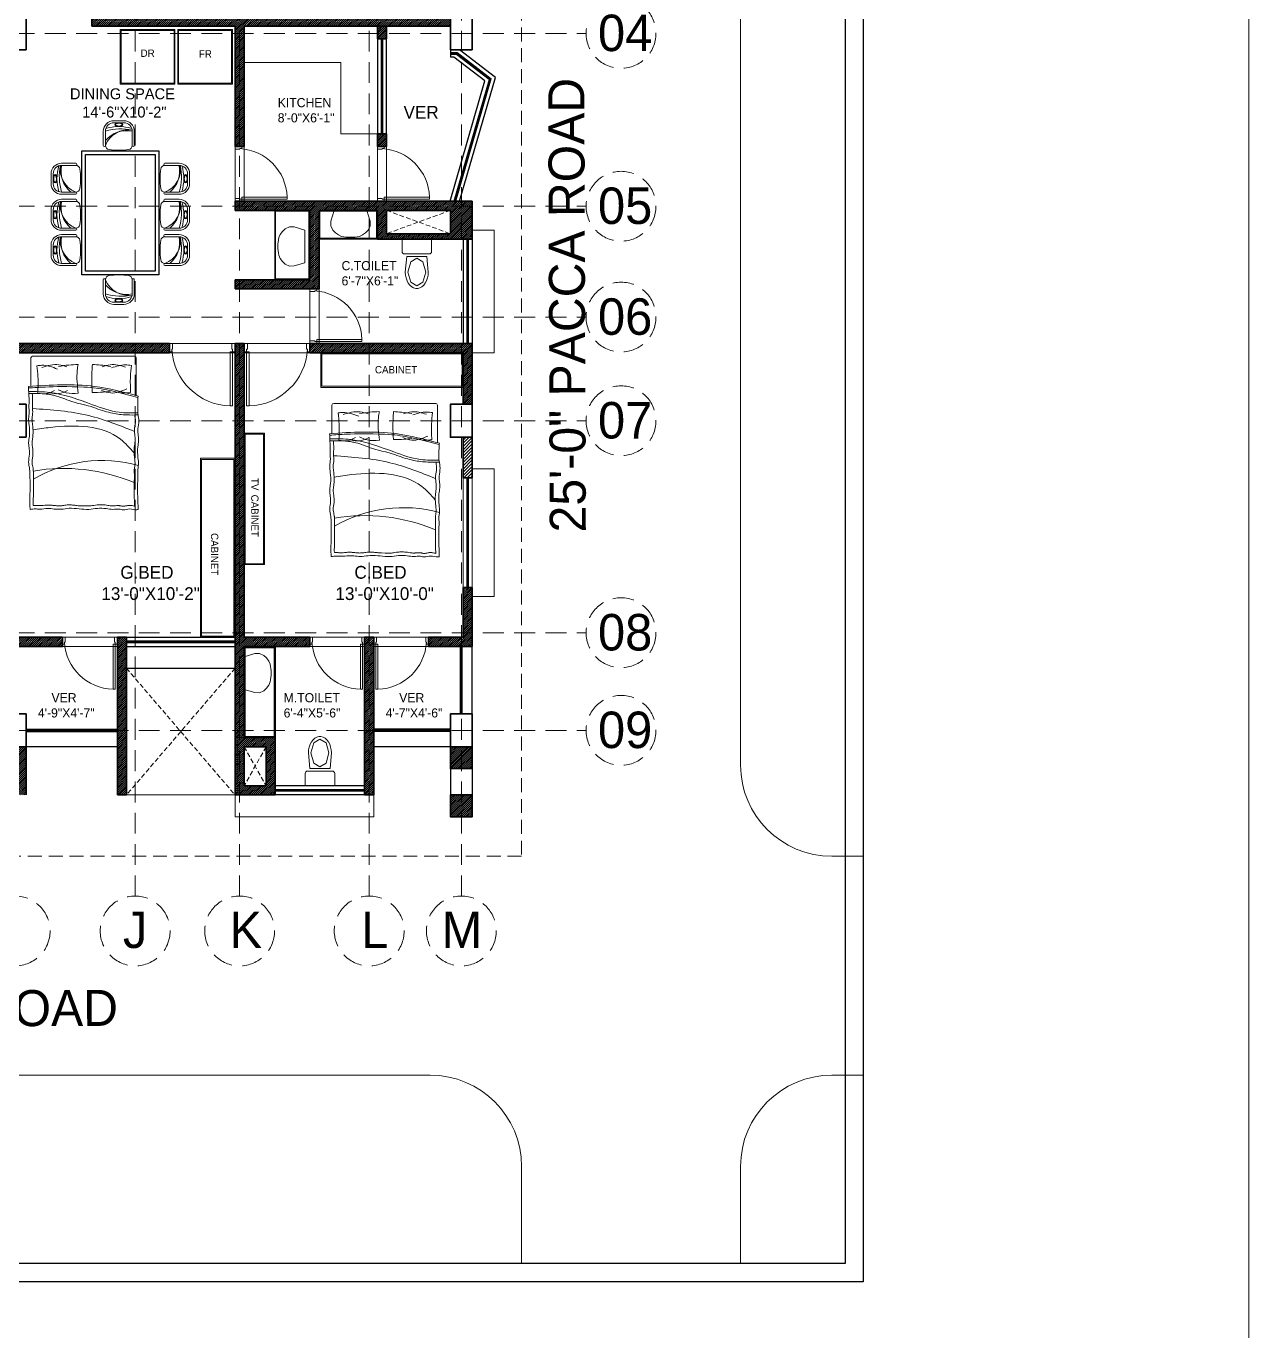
# Model space of a CAD drawing. Header units: inches. Extents: x 23587 to 406221, y -226199 to -75910.
# Drawn here: x 390651 to 391322, y -212345 to -211629 of the extents above; entities that cross this region are included whole.
import ezdxf

# ---------------------------------------------------------------- set-up
doc = ezdxf.new("R2010")
doc.units = ezdxf.units.IN
doc.header["$LTSCALE"] = 25.4
doc.header["$MEASUREMENT"] = 0
doc.linetypes.add('DASHED', pattern=[0.75, 0.5, -0.25])
for name, color, linetype, lineweight in [('COLOUM', 1, 'Continuous', 40), ('FIXTURE', 8, 'Continuous', 13), ('Fresh air fan', 250, 'Continuous', 0), ('FUR', 24, 'Continuous', 13), ('sill', 252, 'Continuous', 13), ('Text.', 7, 'Continuous', 13), ('wall', 7, 'Continuous', 30)]:
    doc.layers.add(name, color=color, linetype=linetype, lineweight=lineweight)
doc.layers.add('DOOR', color=42, linetype='Continuous')
doc.styles.add('2', font='ARIALN.TTF')
doc.styles.add('style3', font='TCCM____.TTF')
pattern_1 = [(45, (384967.2853, -207360.6892), (-0.530330086, 0.530330086), [])]
pattern_2 = [(45, (384971.2853, -207344.2327), (-0.530330086, 0.530330086), [])]

# ---------------------------------------------------------------- blocks, each defined once
blk = doc.blocks.new('VNBVN')
at = {"layer": 'DOOR', "color": 8, "lineweight": 5}
for points in [[(24894.12, -74768.93), (24892.62, -74768.93), (24892.62, -74801.93), (24894.12, -74801.93)], [(24855.62, -74801.93), (24855.62, -74806.93), (24857.62, -74806.93), (24857.62, -74803.43), (24857.12, -74803.43), (24857.12, -74801.93)], [(24895.62, -74801.93), (24895.62, -74806.93), (24893.62, -74806.93), (24893.62, -74803.43), (24894.12, -74803.43), (24894.12, -74801.93)]]:
    blk.add_lwpolyline(points, close=True, dxfattribs=at)
blk.add_arc((24893.65, -74805.51), 36.59, 91.61664, 176.74645, dxfattribs=at)
blk = doc.blocks.new('COM')
at = {"layer": 'FIXTURE', "linetype": 'Continuous'}
for p, q in [((-9.65, 29.96), (8.35, 29.96)), ((-9.65, 22.46), (-9.65, 29.96)), ((8.35, 29.96), (8.35, 22.46)), ((6.85, 20.96), (-8.15, 20.96)), ((-7.65, 9.96), (-6.81, 19.46)), ((5.52, 19.46), (-6.81, 19.46)), ((-4.37, 16.17), (-6.15, 9.96)), ((-0.65, 18.46), (-4.37, 16.17)), ((3.08, 16.17), (-0.65, 18.46)), ((4.85, 9.96), (3.08, 16.17)), ((6.35, 9.96), (5.52, 19.46)), ((-7.65, 9.96), (-7.53, 8.12)), ((-7.53, 8.12), (-7.17, 6.34)), ((-6.15, 9.96), (-4.37, 3.75)), ((3.08, 3.75), (4.85, 9.96)), ((5.88, 6.34), (6.23, 8.12)), ((6.23, 8.12), (6.35, 9.96)), ((-7.17, 6.34), (-6.6, 4.69)), ((-6.6, 4.69), (-5.82, 3.22)), ((-5.82, 3.22), (-4.86, 1.98)), ((-4.86, 1.98), (-3.77, 1.01)), ((-4.37, 3.75), (-0.65, 1.46)), ((-3.77, 1.01), (-2.56, 0.34)), ((-2.56, 0.34), (-1.29, 0)), ((-1.29, 0), (0, 0)), ((-0.65, 1.46), (3.08, 3.75)), ((0, 0), (1.27, 0.34)), ((1.27, 0.34), (2.47, 1.01)), ((2.47, 1.01), (3.57, 1.98)), ((3.57, 1.98), (4.53, 3.22)), ((4.53, 3.22), (5.31, 4.69)), ((5.31, 4.69), (5.88, 6.34))]:
    blk.add_line(p, q, dxfattribs=at)
for centre, start, end in [((-8.15, 22.46), 180, 270), ((6.85, 22.46), 270, 0)]:
    blk.add_arc(centre, 1.5, start, end, dxfattribs=at)
blk = doc.blocks.new('BVBVC')
at = {"layer": 'FIXTURE'}
for p, q in [((33098.14, 895.01), (33096.64, 893.61)), ((33100.48, 896.08), (33098.14, 895.01)), ((33103.06, 896.03), (33100.48, 896.08)), ((33108.95, 894.33), (33103.06, 896.03)), ((33108.95, 876.33), (33108.95, 894.33)), ((33095.47, 891.94), (33094.65, 890.17)), ((33096.64, 893.61), (33095.47, 891.94)), ((33094.65, 880.48), (33095.47, 878.72)), ((33095.47, 878.72), (33096.64, 877.04)), ((33096.64, 877.04), (33098.14, 875.64)), ((33098.14, 875.64), (33100.48, 874.58)), ((33100.48, 874.58), (33103.06, 874.63)), ((33103.06, 874.63), (33108.95, 876.33))]:
    blk.add_line(p, q, dxfattribs=at)
blk.add_arc((33119.15, 885.33), 24.97, 168.8173, 191.1827, dxfattribs=at)
blk = doc.blocks.new('FGHFDHF')
at = {"layer": 'FUR', "color": 253, "lineweight": 5}
for p, q in [((955.15, -4492.06), (955.15, -4476.39)), ((956.1, -4475.44), (989.1, -4475.44)), ((987.2, -4475.44), (1011.99, -4475.44)), ((1012.94, -4476.39), (1012.94, -4497.01))]:
    blk.add_line(p, q, dxfattribs=at)
for centre, radius, start, end in [((956.1, -4476.39), 0.95, 90, 180), ((1011.99, -4476.39), 0.95, 0, 90), ((994.26, -4607.39), 74.77, 74.62827, 120.25371), ((973.25, -4636.83), 99.85, 67.28718, 99.64959)]:
    blk.add_arc(centre, radius, start, end, dxfattribs=at)
for points in [[(958.53, -4480.71), (961.17, -4480.43), (969.81, -4482.53)], [(958.53, -4480.71), (959.07, -4486.67), (958.95, -4495.71)], [(961.2, -4481.62), (970.54, -4480.09), (974.91, -4481.26)], [(970.3, -4481.05), (975.97, -4480.29), (981.07, -4479.96)], [(981.07, -4479.96), (980.59, -4483.29), (981.15, -4495.69)], [(988.86, -4479.96), (988.56, -4488.07), (988.78, -4495.33)], [(998.92, -4481.05), (993.25, -4480.29), (988.86, -4479.96)], [(1006.96, -4481.41), (998.68, -4480.09), (994.31, -4481.26)], [(1010.26, -4480.5), (1006.99, -4480.22), (999.41, -4481.79)], [(1010.26, -4480.5), (1009.72, -4486.67), (1009.84, -4495.35)], [(953.85, -4492.06), (990.03, -4492.03), (1013.99, -4497.29)], [(953.85, -4492.06), (954.05, -4496.42), (954.2, -4500.53), (954.12, -4503.97), (954.27, -4506.04), (953.9, -4509.69), (954.2, -4513.28), (954.35, -4519.34), (953.96, -4522.76), (954.42, -4529.17), (953.91, -4533.48), (954.51, -4537.37), (954.68, -4540.71), (954.64, -4552.34), (954.53, -4556.51), (954.79, -4559.39)], [(953.97, -4494.8), (965.52, -4495.31), (989.03, -4502.05), (1003.61, -4506.17), (1013.8, -4506.55)], [(958.95, -4495.71), (963.65, -4495.92), (968.1, -4494.25)], [(965.42, -4495.48), (970.32, -4495.97), (975.3, -4494.23)], [(970.21, -4493.84), (974.47, -4495.51), (981.15, -4495.69)], [(998.82, -4494.7), (994.74, -4495.15), (988.78, -4495.33)], [(1007.7, -4493.36), (998.9, -4495.61), (993.92, -4494.23)], [(1009.84, -4495.35), (1005.57, -4495.56), (1000.34, -4494.66)], [(1013.96, -4559.4), (1013.82, -4555.04), (1013.72, -4543.93), (1013.83, -4540.48), (1013.71, -4538.41), (1014.12, -4534.77), (1013.87, -4531.17), (1013.79, -4525.11), (1014.22, -4521.7), (1013.85, -4515.29), (1014.4, -4510.98), (1013.85, -4507.09), (1013.72, -4503.75), (1013.82, -4499.11), (1013.84, -4498.08), (1013.99, -4497.29)], [(956.04, -4504.12), (986.93, -4508.02), (1011.93, -4516.66)], [(956.33, -4515.81), (965.94, -4514.49), (1004.34, -4520.97), (1011.76, -4528.47)], [(1013.96, -4559.4), (1013.3, -4559.58), (1009.2, -4559.13), (1005.75, -4559.63), (1003.6, -4559.28), (1000.03, -4559.39), (996.36, -4558.98), (991.63, -4558.86), (986.96, -4559.41), (976.16, -4558.83), (971.74, -4559.33), (967.98, -4559.2), (964.41, -4558.94), (960.05, -4559.27), (957.67, -4559.14), (954.79, -4559.39)]]:
    blk.add_spline(points, degree=3, dxfattribs=at)
for points, knots in [([(953.87, -4492.86), (956.91, -4492.68), (959.92, -4492.49), (968.91, -4492.07), (974.87, -4491.96), (987.19, -4492.51), (989.11, -4492.71), (992.94, -4493.22), (994.85, -4493.54), (1000.58, -4494.65), (1004.38, -4495.58), (1010.05, -4497.06), (1011.91, -4497.56), (1013.78, -4498.07)], [0, 0, 0, 0, 9.44479, 9.44479, 28.334371, 28.334371, 34.525324, 34.525324, 40.716276, 40.716276, 53.09818, 53.09818, 59.167455, 59.167455, 59.167455, 59.167455]), ([(954.02, -4495.95), (954.66, -4495.94), (955.22, -4495.93), (956.92, -4495.91), (958.04, -4495.91), (960.65, -4495.96), (962.12, -4496.04), (964.34, -4496.28), (965.11, -4496.39), (966.63, -4496.67), (967.39, -4496.84), (969.67, -4497.43), (971.19, -4497.91), (975.62, -4499.52), (978.55, -4500.82), (987.59, -4502.73), (989.16, -4503.37), (992.33, -4504.56), (993.94, -4505.11), (996.99, -4506.02), (998.44, -4506.39), (1001.18, -4506.96), (1002.47, -4507.18), (1005.06, -4507.48), (1006.36, -4507.57), (1009.75, -4507.71), (1011.84, -4507.7), (1014.17, -4507.64)], [0, 0, 0, 0, 1.782034, 1.782034, 5.346101, 5.346101, 10.196119, 10.196119, 12.82454, 12.82454, 15.45296, 15.45296, 20.709801, 20.709801, 30.775139, 30.775139, 35.955445, 35.955445, 41.13575, 41.13575, 45.691005, 45.691005, 49.650261, 49.650261, 53.609516, 53.609516, 60.078988, 60.078988, 60.078988, 60.078988]), ([(955.96, -4495.92), (955.98, -4496.87), (955.99, -4497.06), (956.03, -4497.74), (956.06, -4498.24), (956.09, -4499.23), (956.1, -4499.71), (956.1, -4500.5), (956.09, -4500.81), (956.07, -4501.4), (956.05, -4501.69), (956.01, -4502.52), (955.99, -4503.04), (956.01, -4503.73), (956.02, -4503.93), (956.06, -4504.37), (956.08, -4504.6), (956.13, -4505.14), (956.16, -4505.44), (956.17, -4505.96), (956.17, -4506.16), (956.16, -4506.55), (956.15, -4506.74), (956.1, -4507.3), (956.06, -4507.64), (955.97, -4508.33), (955.92, -4508.65), (955.85, -4509.17), (955.83, -4509.37), (955.8, -4509.71), (955.79, -4509.86), (955.79, -4510.33), (955.81, -4510.68), (955.87, -4511.46), (955.93, -4511.9), (956.05, -4512.84), (956.12, -4513.34), (956.23, -4514.35), (956.27, -4514.86), (956.37, -4516.4), (956.39, -4517.43), (956.31, -4518.85), (956.28, -4519.22), (956.19, -4519.96), (956.15, -4520.31), (956.04, -4521.04), (955.99, -4521.41), (955.91, -4522.04), (955.89, -4522.3), (955.86, -4522.75), (955.86, -4522.94), (955.86, -4523.35), (955.87, -4523.55), (955.91, -4524.19), (955.96, -4524.64), (956.12, -4525.86), (956.23, -4526.66), (956.32, -4527.88), (956.33, -4528.26), (956.33, -4528.85), (956.33, -4529.06), (956.29, -4529.7), (956.24, -4530.11), (956.08, -4531.22), (955.95, -4531.87), (955.84, -4532.7), (955.82, -4532.94), (955.81, -4533.34), (955.81, -4533.5), (955.83, -4533.84), (955.84, -4534.02), (955.92, -4534.58), (955.99, -4534.99), (956.17, -4535.87), (956.27, -4536.35), (956.39, -4537.08), (956.42, -4537.31), (956.47, -4537.76), (956.49, -4537.99), (956.54, -4538.65), (956.55, -4539.08), (956.57, -4539.89), (956.58, -4540.27), (956.58, -4541.38), (956.59, -4542.12), (956.59, -4543.62), (956.58, -4544.38), (956.54, -4552.56), (956.52, -4552.97), (956.48, -4553.77), (956.46, -4554.16), (956.42, -4554.97), (956.41, -4555.38), (956.41, -4556.17), (956.43, -4556.56), (956.46, -4557.06), (956.47, -4557.17), (956.47, -4557.28)], [4.978875, 4.978875, 4.978875, 4.978875, 5.579958, 5.579958, 7.128971, 7.128971, 8.556084, 8.556084, 9.447278, 9.447278, 10.338472, 10.338472, 12.12086, 12.12086, 12.894639, 12.894639, 13.668418, 13.668418, 14.503571, 14.503571, 15.001558, 15.001558, 15.499545, 15.499545, 16.495519, 16.495519, 17.564655, 17.564655, 18.292536, 18.292536, 18.900849, 18.900849, 20.192298, 20.192298, 21.675724, 21.675724, 23.192838, 23.192838, 24.709952, 24.709952, 27.744179, 27.744179, 28.804202, 28.804202, 29.864225, 29.864225, 31.092823, 31.092823, 32.047926, 32.047926, 32.815273, 32.815273, 33.58262, 33.58262, 35.117314, 35.117314, 37.547779, 37.547779, 38.580626, 38.580626, 39.140234, 39.140234, 40.25945, 40.25945, 42.367848, 42.367848, 43.307358, 43.307358, 44.028218, 44.028218, 44.749078, 44.749078, 46.190798, 46.190798, 47.632517, 47.632517, 48.262773, 48.262773, 48.893028, 48.893028, 50.153538, 50.153538, 51.319075, 51.319075, 53.650149, 53.650149, 55.981222, 55.981222, 57.240447, 57.240447, 58.499671, 58.499671, 59.872408, 59.872408, 61.240897, 61.240897, 61.619663, 61.619663, 61.619663, 61.619663]), ([(1012.01, -4557.66), (1012.01, -4557.64), (1012.01, -4557.62), (1011.99, -4556.94), (1011.97, -4556.29), (1011.92, -4555.16), (1011.9, -4554.68), (1011.85, -4553.69), (1011.83, -4553.19), (1011.81, -4552.2), (1011.8, -4544.72), (1011.82, -4543.93), (1011.83, -4543.62), (1011.86, -4543.03), (1011.88, -4542.75), (1011.93, -4541.91), (1011.95, -4541.39), (1011.94, -4540.7), (1011.94, -4540.51), (1011.9, -4540.07), (1011.88, -4539.83), (1011.84, -4539.29), (1011.82, -4538.99), (1011.81, -4538.47), (1011.81, -4538.27), (1011.83, -4537.88), (1011.84, -4537.69), (1011.89, -4537.14), (1011.94, -4536.79), (1012.04, -4536.11), (1012.1, -4535.78), (1012.17, -4535.27), (1012.19, -4535.07), (1012.22, -4534.73), (1012.23, -4534.58), (1012.25, -4534.1), (1012.23, -4533.76), (1012.17, -4532.98), (1012.12, -4532.54), (1012.01, -4531.6), (1011.95, -4531.09), (1011.85, -4530.08), (1011.82, -4529.57), (1011.74, -4528.03), (1011.73, -4527), (1011.83, -4525.58), (1011.87, -4525.21), (1011.96, -4524.48), (1012.01, -4524.13), (1012.12, -4523.4), (1012.18, -4523.02), (1012.26, -4522.4), (1012.29, -4522.14), (1012.32, -4521.68), (1012.33, -4521.49), (1012.33, -4521.09), (1012.32, -4520.88), (1012.29, -4520.25), (1012.24, -4519.8), (1012.1, -4518.58), (1012, -4517.77), (1011.93, -4516.55), (1011.92, -4516.18), (1011.93, -4515.58), (1011.93, -4515.37), (1011.98, -4514.73), (1012.03, -4514.32), (1012.21, -4513.22), (1012.34, -4512.56), (1012.46, -4511.73), (1012.48, -4511.49), (1012.5, -4511.1), (1012.51, -4510.94), (1012.49, -4510.6), (1012.48, -4510.42), (1012.41, -4509.86), (1012.34, -4509.45), (1012.23, -4508.86), (1012.23, -4508.66), (1012.2, -4507.68)], [1.890882, 1.890882, 1.890882, 1.890882, 1.960247, 1.960247, 4.030945, 4.030945, 5.579958, 5.579958, 7.128971, 7.128971, 8.556084, 8.556084, 9.447278, 9.447278, 10.338472, 10.338472, 12.12086, 12.12086, 12.894639, 12.894639, 13.668418, 13.668418, 14.503571, 14.503571, 15.001558, 15.001558, 15.499545, 15.499545, 16.495519, 16.495519, 17.564655, 17.564655, 18.292536, 18.292536, 18.900849, 18.900849, 20.192298, 20.192298, 21.675724, 21.675724, 23.192838, 23.192838, 24.709952, 24.709952, 27.744179, 27.744179, 28.804202, 28.804202, 29.864225, 29.864225, 31.092823, 31.092823, 32.047926, 32.047926, 32.815273, 32.815273, 33.58262, 33.58262, 35.117314, 35.117314, 37.547779, 37.547779, 38.580626, 38.580626, 39.140234, 39.140234, 40.25945, 40.25945, 42.367848, 42.367848, 43.307358, 43.307358, 44.028218, 44.028218, 44.749078, 44.749078, 46.190798, 46.190798, 46.680276, 46.680276, 46.680276, 46.680276]), ([(1012.01, -4557.66), (1011.95, -4557.65), (1011.88, -4557.63), (1011.46, -4557.55), (1011.06, -4557.45), (1010.37, -4557.33), (1010.13, -4557.29), (1009.7, -4557.25), (1009.53, -4557.23), (1009.2, -4557.23), (1009.04, -4557.23), (1008.74, -4557.25), (1008.59, -4557.26), (1008.18, -4557.31), (1007.92, -4557.36), (1007.27, -4557.49), (1006.92, -4557.57), (1006.32, -4557.69), (1006.07, -4557.73), (1005.84, -4557.73), (1005.79, -4557.73), (1005.67, -4557.72), (1005.6, -4557.72), (1005.38, -4557.68), (1005.2, -4557.65), (1004.81, -4557.57), (1004.62, -4557.53), (1004.27, -4557.46), (1004.12, -4557.43), (1003.82, -4557.39), (1003.67, -4557.37), (1003.39, -4557.35), (1003.25, -4557.34), (1002.84, -4557.33), (1002.58, -4557.33), (1001.77, -4557.37), (1001.27, -4557.42), (1000.58, -4557.47), (1000.37, -4557.48), (1000.04, -4557.49), (999.92, -4557.49), (999.67, -4557.49), (999.55, -4557.48), (999.16, -4557.45), (998.89, -4557.43), (998.2, -4557.34), (997.76, -4557.27), (996.84, -4557.13), (996.34, -4557.06), (995.35, -4556.95), (994.86, -4556.92), (993.68, -4556.87), (993, -4556.87), (992.02, -4556.92), (991.72, -4556.94), (990.81, -4557.04), (990.22, -4557.13), (989.17, -4557.29), (988.7, -4557.36), (987.89, -4557.46), (987.55, -4557.49), (987, -4557.52), (986.79, -4557.52), (986.34, -4557.5), (986.11, -4557.49), (980.9, -4557.42), (980.4, -4557.35), (979.1, -4557.16), (978.28, -4557.03), (977.06, -4556.94), (976.71, -4556.92), (976.12, -4556.92), (975.89, -4556.93), (975.45, -4556.95), (975.23, -4556.97), (974.59, -4557.04), (974.18, -4557.09), (973.36, -4557.21), (972.95, -4557.27), (972.29, -4557.36), (972.04, -4557.39), (971.57, -4557.44), (971.37, -4557.45), (970.93, -4557.46), (970.72, -4557.47), (970.05, -4557.46), (969.6, -4557.44), (968.54, -4557.36), (967.93, -4557.29), (966.63, -4557.15), (965.95, -4557.08), (964.98, -4557.04), (964.73, -4557.04), (964.16, -4557.04), (963.86, -4557.06), (963.29, -4557.1), (963.01, -4557.13), (962.2, -4557.21), (961.7, -4557.28), (960.99, -4557.34), (960.76, -4557.35), (960.39, -4557.37), (960.25, -4557.37), (959.94, -4557.37), (959.76, -4557.36), (959.38, -4557.34), (959.18, -4557.32), (958.71, -4557.29), (958.44, -4557.27), (957.88, -4557.24), (957.6, -4557.24), (957.05, -4557.25), (956.78, -4557.26), (956.5, -4557.28), (956.49, -4557.28), (956.47, -4557.28)], [2.468295, 2.468295, 2.468295, 2.468295, 2.72176, 2.72176, 3.951616, 3.951616, 4.554057, 4.554057, 4.947685, 4.947685, 5.279448, 5.279448, 5.611211, 5.611211, 6.274736, 6.274736, 7.407159, 7.407159, 8.539581, 8.539581, 8.895906, 8.895906, 9.25223, 9.25223, 9.96488, 9.96488, 10.540138, 10.540138, 10.926568, 10.926568, 11.265437, 11.265437, 11.604305, 11.604305, 12.282043, 12.282043, 13.80513, 13.80513, 14.589285, 14.589285, 15.07888, 15.07888, 15.568475, 15.568475, 16.547664, 16.547664, 17.979548, 17.979548, 19.423334, 19.423334, 20.86712, 20.86712, 22.816137, 22.816137, 23.668334, 23.668334, 25.42301, 25.42301, 26.987851, 26.987851, 28.246059, 28.246059, 29.092679, 29.092679, 29.9393, 29.9393, 31.632541, 31.632541, 34.096495, 34.096495, 35.066902, 35.066902, 35.672463, 35.672463, 36.278023, 36.278023, 37.489145, 37.489145, 38.810083, 38.810083, 39.709316, 39.709316, 40.493116, 40.493116, 41.276917, 41.276917, 42.844517, 42.844517, 44.859637, 44.859637, 46.874757, 46.874757, 47.587839, 47.587839, 48.406198, 48.406198, 49.224558, 49.224558, 50.861277, 50.861277, 51.682262, 51.682262, 52.22872, 52.22872, 52.899541, 52.899541, 53.570363, 53.570363, 54.377246, 54.377246, 55.115182, 55.115182, 55.853119, 55.853119, 55.895222, 55.895222, 55.895222, 55.895222])]:
    blk.add_open_spline(points, degree=3, knots=knots, dxfattribs=at)
blk = doc.blocks.new('SHDFGH')
at = {"layer": 'Fresh air fan', "color": 254, "linetype": 'DASHED', "lineweight": 9, "ltscale": 0.9}
for p, q in [((5739.93, -4745.58), (5739.93, -4028.63)), ((5797.18, -4745.58), (5797.18, -4028.63)), ((5868.18, -4745.58), (5868.18, -4028.63)), ((5918.68, -4745.58), (5918.68, -4028.63)), ((5107.56, -4272.67), (5987.06, -4272.67)), ((5107.56, -4367.4), (5987.06, -4367.4)), ((5107.56, -4428.17), (5987.06, -4428.17)), ((5107.56, -4484.98), (5987.06, -4484.98)), ((5107.56, -4601.17), (5987.06, -4601.17)), ((5107.56, -4654.67), (5987.06, -4654.67))]:
    blk.add_line(p, q, dxfattribs=at)
for centre in [(6006.19, -4272.67), (6006.19, -4367.4), (6006.19, -4428.17), (6006.19, -4484.98), (6006.19, -4601.17), (6006.19, -4654.67), (5674.18, -4764.62), (5739.93, -4764.62), (5797.18, -4764.62), (5868.18, -4764.62), (5918.68, -4764.62)]:
    blk.add_circle(centre, 19.14, dxfattribs=at)
at = {"layer": 'Fresh air fan', "color": 250, "lineweight": 25, "ltscale": 0.09, "char_height": 20, "attachment_point": 1, "style": '2'}
for s, width, insert in [('{\\fCentury Gothic|b0|i0|c0|p34;04}', 20, (5993.54, -4262.39)), ('{\\fCentury Gothic|b0|i0|c0|p34;05}', 20, (5993.54, -4357.12)), ('{\\fCentury Gothic|b0|i0|c0|p34;06}', 20, (5993.54, -4417.89)), ('{\\fCentury Gothic|b0|i0|c0|p34;07}', 26.7078, (5993.54, -4474.71)), ('{\\fCentury Gothic|b0|i0|c0|p34;08}', 20, (5993.54, -4590.89)), ('{\\fCentury Gothic|b0|i0|c0|p34;09}', 20, (5993.54, -4644.39)), ('{\\fCentury Gothic|b0|i0|c0|p34;J}', 20, (5733.24, -4753.97)), ('{\\fCentury Gothic|b0|i0|c0|p34;K}', 20, (5791.65, -4753.97)), ('{\\fCentury Gothic|b0|i0|c0|p34;L}', 20, (5863.82, -4753.97)), ('{\\fCentury Gothic|b0|i0|c0|p34;M}', 20, (5907.83, -4753.97))]:
    blk.add_mtext_dynamic_manual_height_columns(s, width=width, gutter_width=0.5, heights=[0], dxfattribs=dict(at, insert=insert))
blk = doc.blocks.new('SC')
at = {"layer": 'FUR', "color": 251, "lineweight": 5, "true_color": 0x636466}
for p, q in [((-11.4, -3.63), (-11.4, 6.55)), ((-9.9, -3.63), (-9.9, 6.55)), ((9.3, -3.63), (9.3, 6.55)), ((10.8, -3.63), (10.8, 6.55)), ((-3.9, -9.63), (3.3, -9.63)), ((-3.9, -11.12), (3.3, -11.12))]:
    blk.add_line(p, q, dxfattribs=at)
for centre, radius, start, end in [((-6.9, 6.55), 3, 97.50164, 180), ((-0.3, -43.57), 53.55, 82.49836, 97.50164), ((6.3, 6.55), 3, 0, 82.49836), ((-10.65, 6.55), 0.749, 0, 180), ((-5.99, 16.3), 20.31, 258.89378, 318.84401), ((-7.09, 12.93), 17.59, 260.98594, 338.73645), ((10.05, 6.55), 0.749, 0, 180), ((-3.9, -3.63), 7.5, 180, 270), ((-3.9, -3.63), 6, 180, 270), ((-1.88, 33.6), 38.87, 258.16903, 286.7102), ((-0.3, 24.07), 31.04, 252.59146, 287.40854), ((3.3, -3.63), 6, 270, 0), ((3.3, -3.63), 7.5, 270, 0)]:
    blk.add_arc(centre, radius, start, end, dxfattribs=at)
at = {"layer": 'FUR', "color": 251, "lineweight": 5, "true_color": 0x636466, "extrusion": (0, 0, -1)}
blk.add_ellipse((-0.3, -8.29), major_axis=(2.95, 0), ratio=0.451831, dxfattribs=at)
at = {"layer": 'FUR', "color": 251, "lineweight": 5, "true_color": 0x636466}
blk.add_open_spline([(2.29, -8.29), (2.29, -8.34), (2.28, -8.38), (2.22, -8.5), (2.17, -8.56), (2.01, -8.7), (1.91, -8.78), (1.5, -9), (1.1, -9.12), (0.21, -9.27), (-0.29, -9.29), (-1.24, -9.22), (-1.69, -9.13), (-2.3, -8.9), (-2.51, -8.78), (-2.76, -8.58), (-2.83, -8.5), (-2.89, -8.36), (-2.9, -8.32), (-2.89, -8.21), (-2.86, -8.14), (-2.74, -7.99), (-2.64, -7.9), (-2.36, -7.73), (-2.19, -7.64), (-1.57, -7.43), (-1.02, -7.33), (0.1, -7.3), (0.67, -7.37), (1.45, -7.58), (1.72, -7.7), (2.06, -7.91), (2.16, -8.01), (2.27, -8.16), (2.28, -8.22), (2.29, -8.27), (2.29, -8.28), (2.29, -8.29)], degree=3, knots=[0, 0, 0, 0, 0.234262, 0.234262, 0.468524, 0.468524, 0.702786, 0.702786, 1.220033, 1.220033, 1.73728, 1.73728, 2.254527, 2.254527, 2.632082, 2.632082, 2.916235, 2.916235, 3.200389, 3.200389, 3.484542, 3.484542, 3.768696, 3.768696, 4.052849, 4.052849, 4.656099, 4.656099, 5.25935, 5.25935, 5.665501, 5.665501, 5.976888, 5.976888, 6.228256, 6.228256, 6.283185, 6.283185, 6.283185, 6.283185], dxfattribs=at)
blk = doc.blocks.new('fghdfhfdgh')
at = {"layer": 'Fresh air fan', "color": 250, "lineweight": 5, "ltscale": 0.09}
for p, q in [((989.33, -4355.07), (947.03, -4355.07)), ((947.03, -4355.07), (947.03, -4423.15)), ((989.33, -4355.07), (989.33, -4423.15)), ((989.33, -4423.15), (947.03, -4423.15))]:
    blk.add_line(p, q, dxfattribs=at)
at = {"layer": 'Fresh air fan', "color": 250, "lineweight": 25, "ltscale": 0.09}
for points in [[(947.03, -4355.07), (989.33, -4355.07), (989.33, -4423.15), (947.03, -4423.15)], [(949.03, -4357.07), (987.33, -4357.07), (987.33, -4421.15), (949.03, -4421.15)]]:
    blk.add_lwpolyline(points, close=True, dxfattribs=at)
at = {"layer": 'FUR'}
for p, xscale, yscale, zscale, rotation in [((967.11, -4347.14), 0.764999999992142, 0.764999999992142, 0.764999999992142, 180), ((938.75, -4370.67), 0.7650000000012369, 0.7650000000012369, 0.7650000000012369, 270), ((997.62, -4370.67), -0.7650000000012369, 0.7650000000012369, 0.7650000000012369, 90), ((938.75, -4390.41), 0.7650000000012369, 0.7650000000012369, 0.7650000000012369, 270), ((997.62, -4390.41), -0.7650000000012369, 0.7650000000012369, 0.7650000000012369, 90), ((938.75, -4409.76), 0.7650000000012369, 0.7650000000012369, 0.7650000000012369, 270), ((997.62, -4409.76), -0.7650000000012369, 0.7650000000012369, 0.7650000000012369, 90)]:
    blk.add_blockref('SC', p, dxfattribs=dict(at, xscale=xscale, yscale=yscale, zscale=zscale, rotation=rotation))
at = {"layer": 'FUR', "extrusion": (0, 0, -1), "xscale": 0.764999999992142, "yscale": 0.764999999992142, "zscale": -0.764999999992142}
blk.add_blockref('SC', (-967.11, -4430.79), dxfattribs=at)

msp = doc.modelspace()

# ---------------------------------------------------------------- hatches: boundary and pattern name
at = {"layer": 'Fresh air fan', "lineweight": 5, "ltscale": 0.09}
h = msp.add_hatch(dxfattribs=at)
h.set_pattern_fill('ANSI31', color=254, scale=6)
h.set_pattern_definition(pattern_2)
h.paths.add_polyline_path([(390883.96, -211624.36), (390687.46, -211624.36), (390687.46, -211629.36), (390765.96, -211629.36), (390765.96, -211695.36), (390770.96, -211695.36), (390770.96, -211629.36), (390843.96, -211629.36), (390883.96, -211629.36)])
h = msp.add_hatch(dxfattribs=at)
h.set_pattern_fill('ANSI31', color=254, scale=6)
h.set_pattern_definition(pattern_1)
h.paths.add_polyline_path([(390848.96, -211629.36), (390843.96, -211629.36), (390843.96, -211636.36), (390848.96, -211636.36)], flags=17)
h = msp.add_hatch(dxfattribs=at)
h.set_pattern_fill('ANSI31', color=253, scale=6)
h.set_pattern_definition(pattern_1)
h.paths.add_polyline_path([(390848.96, -211688.36), (390843.96, -211688.36), (390843.96, -211695.36), (390847.71, -211695.36), (390848.96, -211695.36)])
h = msp.add_hatch(dxfattribs=at)
h.set_pattern_fill('ANSI31', color=254, scale=6)
h.set_pattern_definition(pattern_2)
h.paths.add_polyline_path([(390895.96, -211725.36), (390765.96, -211725.36), (390765.96, -211730.36), (390806.96, -211730.36), (390806.96, -211768.36), (390787.67, -211768.36), (390765.96, -211768.36), (390765.96, -211773.36), (390811.96, -211773.36), (390811.96, -211730.36), (390843.96, -211730.36), (390843.96, -211746.15), (390895.96, -211746.15)])
h.paths.add_polyline_path([(390848.96, -211730.36), (390883.96, -211730.36), (390883.96, -211743.15), (390848.96, -211743.15)], flags=16)
h = msp.add_hatch(dxfattribs=at)
h.set_pattern_fill('ANSI31', color=254, scale=6)
h.set_pattern_definition(pattern_2)
h.paths.add_polyline_path([(390644.46, -211803.36), (390729.96, -211803.36), (390729.96, -211808.36), (390644.46, -211808.36)])
h = msp.add_hatch(dxfattribs=at)
h.set_pattern_fill('ANSI31', color=254, scale=6)
h.set_pattern_definition(pattern_2)
h.paths.add_polyline_path([(390765.96, -211803.36), (390770.96, -211803.36), (390770.96, -211964.36), (390806.96, -211964.36), (390806.96, -211969.36), (390770.96, -211969.36), (390770.96, -212019.36), (390765.96, -212019.36)])
h = msp.add_hatch(dxfattribs=at)
h.set_pattern_fill('ANSI31', color=254, scale=6)
h.set_pattern_definition(pattern_2)
h.paths.add_polyline_path([(390890.96, -211808.36), (390890.96, -211827.36), (390890.96, -211836.67), (390895.96, -211836.67), (390895.96, -211803.36), (390806.96, -211803.36), (390806.96, -211808.36)])
h = msp.add_hatch(dxfattribs=at)
h.set_pattern_fill('ANSI31', color=254, scale=6)
h.set_pattern_definition(pattern_1)
h.paths.add_polyline_path([(390644.46, -211866.23), (390644.46, -211854.67), (390639.46, -211854.67), (390639.46, -211964.36), (390620.46, -211964.36), (390613.71, -211964.36), (390613.71, -211969.36), (390639.46, -211969.36), (390639.46, -212006.36), (390644.46, -212006.36), (390644.46, -211969.36), (390671.35, -211969.36), (390671.35, -211964.36), (390644.46, -211964.36)])
h = msp.add_hatch(dxfattribs=at)
h.set_pattern_fill('ANSI31', color=254, scale=10)
h.set_pattern_definition([(45, (384967.2853, -207360.6892), (-0.88388348, 0.88388348), [])])
h.paths.add_polyline_path([(390895.96, -211854.67), (390890.96, -211854.67), (390890.96, -211877.02), (390895.96, -211877.02)])
h = msp.add_hatch(dxfattribs=at)
h.set_pattern_fill('ANSI31', color=254, scale=6)
h.set_pattern_definition(pattern_1)
h.paths.add_polyline_path([(390890.96, -211964.36), (390871.96, -211964.36), (390871.96, -211968.11), (390871.96, -211969.36), (390895.96, -211969.36), (390895.96, -211937.02), (390890.96, -211937.02)])
h = msp.add_hatch(dxfattribs=at)
h.set_pattern_fill('ANSI31', color=254, scale=6)
h.set_pattern_definition(pattern_1)
h.paths.add_polyline_path([(390701.46, -212050.76), (390706.46, -212050.76), (390706.46, -211964.36), (390701.46, -211964.36)], flags=17)
h = msp.add_hatch(dxfattribs=at)
h.set_pattern_fill('ANSI31', color=254, scale=6)
h.set_pattern_definition(pattern_1)
h.paths.add_polyline_path([(390841.96, -211964.36), (390836.96, -211964.36), (390836.96, -212050.76), (390841.96, -212050.76)])
h = msp.add_hatch(dxfattribs=at)
h.set_pattern_fill('ANSI31', color=254, scale=6)
h.set_pattern_definition(pattern_1)
h.paths.add_polyline_path([(390622.46, -212019.36), (390622.46, -212050.76), (390651.46, -212050.76), (390651.46, -212024.36), (390639.46, -212024.36), (390639.46, -212045.76), (390627.46, -212045.76), (390627.46, -212024.36), (390639.46, -212024.36), (390639.46, -212019.36)])
h = msp.add_hatch(dxfattribs=at)
h.set_pattern_fill('ANSI31', color=254, scale=6)
h.set_pattern_definition(pattern_2)
h.paths.add_polyline_path([(390768.46, -212019.36), (390765.96, -212019.36), (390765.96, -212050.76), (390768.46, -212050.76)])
h = msp.add_hatch(dxfattribs=at)
h.set_pattern_fill('ANSI31', color=254, scale=6)
h.set_pattern_definition(pattern_2)
h.paths.add_polyline_path([(390787.96, -212019.36), (390770.96, -212019.36), (390768.46, -212019.36), (390768.46, -212050.76), (390787.96, -212050.76)])
h.paths.add_polyline_path([(390782.96, -212024.36), (390782.96, -212045.76), (390770.96, -212045.76), (390770.96, -212024.36)], flags=16)
h = msp.add_hatch(dxfattribs=at)
h.set_pattern_fill('ANSI31', color=254, scale=6)
h.set_pattern_definition(pattern_1)
h.paths.add_polyline_path([(390895.96, -212050.76), (390883.96, -212050.76), (390883.96, -212062.76), (390895.96, -212062.76)])
h.paths.add_polyline_path([(390895.96, -212024.36), (390883.96, -212024.36), (390883.96, -212036.36), (390895.96, -212036.36)])

# ---------------------------------------------------------------- linework, layer by layer
at = {"layer": 'COLOUM', "lineweight": 30}
for points in [[(390651.46, -211642.36), (390639.46, -211642.36), (390639.46, -211624.36), (390651.46, -211624.36)], [(390895.96, -211642.36), (390883.96, -211642.36), (390883.96, -211624.36), (390895.96, -211624.36)], [(390651.46, -211854.67), (390639.46, -211854.67), (390639.46, -211836.67), (390651.46, -211836.67)], [(390895.96, -211854.67), (390883.96, -211854.67), (390883.96, -211836.67), (390895.96, -211836.67)], [(390651.46, -212024.36), (390639.46, -212024.36), (390639.46, -212006.36), (390651.46, -212006.36)], [(390895.96, -212024.36), (390883.96, -212024.36), (390883.96, -212006.36), (390895.96, -212006.36)]]:
    msp.add_lwpolyline(points, close=True, dxfattribs=at)
at = {"layer": 'Fresh air fan', "color": 140, "linetype": 'DASHED', "lineweight": 5, "ltscale": 0.6}
for p, q in [((390922.96, -211424.36), (390922.96, -212084.36)), ((390922.96, -212084.36), (390130.96, -212084.36))]:
    msp.add_line(p, q, dxfattribs=at)
at = {"layer": 'Fresh air fan', "color": 5, "lineweight": 9, "ltscale": 0.09}
for p, q in [((390845.96, -211688.36), (390845.96, -211636.36)), ((390846.46, -211688.36), (390846.46, -211636.36)), ((390846.96, -211688.36), (390846.96, -211636.36)), ((390892.96, -211746.15), (390892.96, -211803.36)), ((390893.46, -211746.15), (390893.46, -211803.36)), ((390893.96, -211746.15), (390893.96, -211803.36)), ((390892.96, -211877.02), (390892.96, -211937.02)), ((390893.46, -211877.02), (390893.46, -211937.02)), ((390893.96, -211877.02), (390893.96, -211937.02)), ((390706.46, -211966.36), (390765.96, -211966.36)), ((390706.46, -211966.86), (390765.96, -211966.86)), ((390706.46, -211967.36), (390765.96, -211967.36)), ((390836.96, -212047.76), (390787.96, -212047.76)), ((390836.96, -212048.26), (390787.96, -212048.26)), ((390836.96, -212048.76), (390787.96, -212048.76))]:
    msp.add_line(p, q, dxfattribs=at)
at = {"layer": 'Fresh air fan', "color": 250, "lineweight": 25, "ltscale": 0.09}
for p, q in [((390883.96, -211642.36), (390883.96, -211646.32)), ((390885.92, -211646.32), (390883.96, -211646.32)), ((390902.9, -211659.35), (390885.92, -211646.32)), ((390908.65, -211657.46), (390888.96, -211642.36)), ((390883.76, -211725.36), (390902.9, -211659.35)), ((390888.96, -211725.36), (390908.65, -211657.46)), ((390890.96, -211746.15), (390890.96, -211803.36)), ((390895.96, -211746.15), (390895.96, -211803.36)), ((390706.46, -211964.36), (390765.96, -211964.36)), ((390706.46, -211969.36), (390765.96, -211969.36)), ((390895.96, -212006.36), (390895.96, -211969.36)), ((390706.46, -211981.36), (390765.96, -211981.36)), ((390701.46, -212024.36), (390651.46, -212024.36)), ((390883.96, -212024.36), (390841.96, -212024.36)), ((390883.96, -212024.36), (390883.96, -212062.76)), ((390895.96, -212024.36), (390895.96, -212062.76)), ((390836.96, -212045.76), (390787.96, -212045.76)), ((390836.96, -212050.76), (390787.96, -212050.76)), ((390895.96, -212050.76), (390883.96, -212050.76)), ((390895.96, -212062.76), (390883.96, -212062.76))]:
    msp.add_line(p, q, dxfattribs=at)
at = {"layer": 'Fresh air fan', "color": 52, "lineweight": 5, "ltscale": 0.09}
for p, q in [((390887.61, -211643.84), (390883.96, -211643.84)), ((390887.44, -211644.34), (390883.96, -211644.34)), ((390887.27, -211644.84), (390883.96, -211644.84)), ((390905.2, -211658.59), (390887.27, -211644.84)), ((390905.78, -211658.4), (390887.44, -211644.34)), ((390906.35, -211658.21), (390887.61, -211643.84)), ((390885.84, -211725.36), (390905.2, -211658.59)), ((390886.36, -211725.36), (390905.78, -211658.4)), ((390886.88, -211725.36), (390906.35, -211658.21))]:
    msp.add_line(p, q, dxfattribs=at)
at = {"layer": 'Fresh air fan', "color": 250, "lineweight": 5, "ltscale": 0.09}
msp.add_line((390843.96, -211688.36), (390823.96, -211688.36), dxfattribs=at)
at = {"layer": 'Fresh air fan', "color": 6, "lineweight": 13, "ltscale": 0.09}
for p, q in [((390895.96, -211741.15), (390907.96, -211741.15)), ((390907.96, -211741.15), (390907.96, -211808.36)), ((390895.96, -211808.36), (390907.96, -211808.36)), ((390895.96, -211872.02), (390907.96, -211872.02)), ((390907.96, -211872.02), (390907.96, -211942.02)), ((390895.96, -211942.02), (390907.96, -211942.02)), ((390765.96, -212050.76), (390765.96, -212062.76)), ((390841.96, -212050.76), (390841.96, -212062.76)), ((390765.96, -212062.76), (390841.96, -212062.76))]:
    msp.add_line(p, q, dxfattribs=at)
at = {"layer": 'Fresh air fan', "color": 52, "lineweight": 25, "ltscale": 0.09}
for p, q in [((390889.56, -212006.36), (390889.56, -211969.36)), ((390889.96, -212006.36), (390889.96, -211969.36)), ((390890.36, -212006.36), (390890.36, -211969.36)), ((390651.46, -212014.76), (390701.46, -212014.76)), ((390651.46, -212015.36), (390701.46, -212015.36)), ((390651.46, -212015.96), (390701.46, -212015.96)), ((390883.96, -212014.76), (390841.96, -212014.76)), ((390883.96, -212015.36), (390841.96, -212015.36)), ((390883.96, -212015.96), (390841.96, -212015.96))]:
    msp.add_line(p, q, dxfattribs=at)
at = {"layer": 'Fresh air fan', "color": 250, "lineweight": 13, "ltscale": 0.09}
msp.add_line((390706.46, -212050.76), (390765.96, -212050.76), dxfattribs=at)
for points in [[(389776.17, -211262.53), (391321.51, -211262.53), (391321.51, -215588.66), (389776.17, -215588.66)], [(390811.96, -211773.36), (390806.96, -211773.36), (390806.96, -211803.36), (390811.96, -211803.36)], [(390765.96, -211803.36), (390729.96, -211803.36), (390729.96, -211808.36), (390765.96, -211808.36)], [(390770.96, -211803.36), (390806.96, -211803.36), (390806.96, -211808.36), (390770.96, -211808.36)]]:
    msp.add_lwpolyline(points, close=True, dxfattribs=at)
at = {"layer": 'Fresh air fan', "color": 250, "lineweight": 25, "ltscale": 0.09}
for points in [[(389976.52, -211317.05), (391110.21, -211317.05), (391110.21, -212317.66), (389976.52, -212317.66)], [(389986.52, -211327.05), (391100.21, -211327.05), (391100.21, -212307.66), (389986.52, -212307.66)], [(390843.96, -211688.36), (390848.96, -211688.36), (390848.96, -211636.36), (390843.96, -211636.36)], [(390787.96, -212019.36), (390770.96, -212019.36), (390770.96, -211969.36), (390787.96, -211969.36)], [(390787.46, -212018.86), (390771.46, -212018.86), (390771.46, -211969.86), (390787.46, -211969.86)]]:
    msp.add_lwpolyline(points, close=True, dxfattribs=at)
at = {"layer": 'Fresh air fan', "color": 250, "lineweight": 9, "ltscale": 0.09}
for points in [[(390733.03, -211631.2), (390733.03, -211661.2), (390703.03, -211661.2), (390703.03, -211631.2)], [(390732.53, -211631.7), (390732.53, -211660.7), (390703.53, -211660.7), (390703.53, -211631.7)], [(390764.56, -211631.2), (390764.56, -211661.2), (390734.56, -211661.2), (390734.56, -211631.2)], [(390764.06, -211631.7), (390764.06, -211660.7), (390735.06, -211660.7), (390735.06, -211631.7)], [(390765.96, -211725.36), (390770.96, -211725.36), (390770.96, -211695.36), (390765.96, -211695.36)], [(390806.96, -211768.36), (390806.96, -211730.36), (390787.67, -211730.36), (390787.67, -211768.36)], [(390806.46, -211767.86), (390806.46, -211730.86), (390788.17, -211730.86), (390788.17, -211767.86)], [(390811.96, -211730.36), (390843.96, -211730.36), (390843.96, -211746.15), (390811.96, -211746.15)], [(390812.46, -211730.86), (390843.46, -211730.86), (390843.46, -211745.65), (390812.46, -211745.65)], [(390671.35, -211969.36), (390701.46, -211969.36), (390701.46, -211964.36), (390671.35, -211964.36)], [(390806.96, -211969.36), (390836.96, -211969.36), (390836.96, -211964.36), (390806.96, -211964.36)], [(390841.96, -211964.36), (390871.96, -211964.36), (390871.96, -211969.36), (390841.96, -211969.36)]]:
    msp.add_lwpolyline(points, close=True, dxfattribs=at)
at = {"layer": 'Fresh air fan', "color": 250, "lineweight": 25, "ltscale": 0.09}
msp.add_lwpolyline([(390770.96, -211629.36), (390843.96, -211629.36), (390843.96, -211688.36)], dxfattribs=at)
at = {"layer": 'Fresh air fan', "color": 250, "lineweight": 5, "ltscale": 0.09}
msp.add_lwpolyline([(390770.96, -211649.36), (390823.96, -211649.36), (390823.96, -211688.36)], dxfattribs=at)
for points in [[(390843.96, -211725.36), (390848.96, -211725.36), (390848.96, -211695.36), (390843.96, -211695.36)], [(390770.96, -211852.53), (390770.96, -211924.53), (390782.05, -211924.53), (390782.05, -211852.53)], [(390771.46, -211853.03), (390771.46, -211924.03), (390781.55, -211924.03), (390781.55, -211853.03)], [(390890.96, -211937.02), (390895.96, -211937.02), (390895.96, -211877.02), (390890.96, -211877.02)]]:
    msp.add_lwpolyline(points, close=True, dxfattribs=at)
at = {"layer": 'Fresh air fan', "color": 250, "lineweight": 13, "ltscale": 0.09}
for points in [[(390644.46, -211803.36), (390729.96, -211803.36), (390729.96, -211808.36), (390644.46, -211808.36)], [(390765.96, -211803.36), (390770.96, -211803.36), (390770.96, -211964.36), (390806.96, -211964.36), (390806.96, -211969.36), (390770.96, -211969.36), (390770.96, -212019.36), (390765.96, -212019.36), (390765.96, -211803.36)]]:
    msp.add_lwpolyline(points, dxfattribs=at)
at = {"layer": 'Fresh air fan', "color": 30, "lineweight": 5, "ltscale": 0.09}
for points in [[(390812.91, -211827.36), (390812.91, -211808.36), (390890.96, -211808.36), (390890.96, -211827.36)], [(390813.51, -211826.76), (390813.51, -211808.96), (390890.36, -211808.96), (390890.36, -211826.76)], [(390765.96, -211964.36), (390746.96, -211964.36), (390746.96, -211866.23), (390765.96, -211866.23)], [(390765.36, -211963.76), (390747.56, -211963.76), (390747.56, -211866.83), (390765.36, -211866.83)]]:
    msp.add_lwpolyline(points, close=True, dxfattribs=at)
at = {"layer": 'sill', "linetype": 'DASHED', "lineweight": 13, "ltscale": 0.2}
for p, q in [((390848.96, -211730.36), (390883.96, -211743.15)), ((390883.96, -211730.36), (390848.96, -211743.15)), ((390706.46, -211981.36), (390765.96, -212050.76)), ((390765.96, -211981.36), (390706.46, -212050.76)), ((390770.96, -212024.36), (390782.96, -212045.76)), ((390782.96, -212024.36), (390770.96, -212045.76))]:
    msp.add_line(p, q, dxfattribs=at)
at = {"layer": 'wall', "linetype": 'Continuous', "lineweight": 0}
for p, q in [((391042.96, -211342.79), (391042.96, -212034.36)), ((391110.21, -212084.36), (391092.96, -212084.36)), ((389993.14, -212204.36), (390872.96, -212204.36)), ((391092.96, -212204.36), (391110.21, -212204.36)), ((390922.96, -212307.66), (390922.96, -212254.36)), ((391042.96, -212254.36), (391042.96, -212307.66))]:
    msp.add_line(p, q, dxfattribs=at)
at = {"layer": 'wall', "lineweight": 30}
for p, q in [((390687.46, -211624.36), (390687.46, -211629.36)), ((390687.46, -211629.36), (390765.96, -211629.36)), ((390765.96, -211629.36), (390765.96, -211695.36)), ((390770.96, -211629.36), (390770.96, -211695.36)), ((390770.96, -211629.36), (390843.96, -211629.36)), ((390843.96, -211629.36), (390843.96, -211636.36)), ((390843.96, -211629.36), (390883.96, -211629.36)), ((390848.96, -211629.36), (390848.96, -211636.36)), ((390843.96, -211636.36), (390848.96, -211636.36)), ((390843.96, -211688.36), (390843.96, -211695.36)), ((390843.96, -211688.36), (390848.96, -211688.36)), ((390848.96, -211688.36), (390848.96, -211695.36)), ((390765.96, -211695.36), (390770.96, -211695.36)), ((390843.96, -211695.36), (390848.96, -211695.36)), ((390765.96, -211730.36), (390765.96, -211725.36)), ((390765.96, -211725.36), (390895.96, -211725.36)), ((390765.96, -211725.36), (390765.96, -211730.36)), ((390895.96, -211725.36), (390895.96, -211746.15)), ((390765.96, -211730.36), (390806.96, -211730.36)), ((390806.96, -211730.36), (390806.96, -211768.36)), ((390811.96, -211730.36), (390811.96, -211773.36)), ((390811.96, -211730.36), (390843.96, -211730.36)), ((390843.96, -211730.36), (390843.96, -211746.15)), ((390848.96, -211730.36), (390848.96, -211743.15)), ((390848.96, -211730.36), (390883.96, -211730.36)), ((390883.96, -211730.36), (390883.96, -211743.15)), ((390843.96, -211746.15), (390895.96, -211746.15)), ((390848.96, -211743.15), (390883.96, -211743.15)), ((390765.96, -211768.36), (390765.96, -211773.36)), ((390806.96, -211768.36), (390765.96, -211768.36)), ((390765.96, -211773.36), (390811.96, -211773.36)), ((390729.96, -211803.36), (390644.46, -211803.36)), ((390729.96, -211803.36), (390729.96, -211808.36)), ((390765.96, -211803.36), (390770.96, -211803.36)), ((390765.96, -211803.36), (390765.96, -211969.36)), ((390770.96, -211803.36), (390770.96, -211964.36)), ((390806.96, -211803.36), (390806.96, -211808.36)), ((390806.96, -211803.36), (390895.96, -211803.36)), ((390895.96, -211803.36), (390895.96, -211836.67)), ((390644.46, -211808.36), (390729.96, -211808.36)), ((390806.96, -211808.36), (390890.96, -211808.36)), ((390890.96, -211808.36), (390890.96, -211836.67)), ((390890.96, -211854.67), (390890.96, -211877.02)), ((390895.96, -211854.67), (390895.96, -211877.02)), ((390890.96, -211877.02), (390895.96, -211877.02)), ((390890.96, -211937.02), (390890.96, -211964.36)), ((390890.96, -211937.02), (390895.96, -211937.02)), ((390895.96, -211937.02), (390895.96, -211969.36)), ((390644.46, -211964.36), (390671.35, -211964.36)), ((390644.46, -211969.36), (390671.35, -211969.36)), ((390671.35, -211964.36), (390671.35, -211969.36)), ((390701.46, -211964.36), (390701.46, -211969.36)), ((390701.46, -211964.36), (390701.46, -212050.76)), ((390701.46, -211964.36), (390706.46, -211964.36)), ((390706.46, -211964.36), (390706.46, -212050.76)), ((390765.96, -211969.36), (390765.96, -212050.76)), ((390770.96, -211964.36), (390806.96, -211964.36)), ((390770.96, -211969.36), (390806.96, -211969.36)), ((390770.96, -211969.36), (390770.96, -212019.36)), ((390806.96, -211969.36), (390806.96, -211964.36)), ((390836.96, -211964.36), (390841.96, -211964.36)), ((390836.96, -212050.76), (390836.96, -211964.36)), ((390841.96, -212050.76), (390841.96, -211964.36)), ((390871.96, -211964.36), (390890.96, -211964.36)), ((390871.96, -211969.36), (390871.96, -211964.36)), ((390871.96, -211969.36), (390895.96, -211969.36)), ((390787.96, -212019.36), (390770.96, -212019.36)), ((390787.96, -212019.36), (390787.96, -212050.76)), ((390651.46, -212024.36), (390651.46, -212050.76)), ((390782.96, -212024.36), (390770.96, -212024.36)), ((390770.96, -212024.36), (390770.96, -212045.76)), ((390782.96, -212024.36), (390782.96, -212045.76)), ((390770.96, -212045.76), (390782.96, -212045.76)), ((390701.46, -212050.76), (390706.46, -212050.76)), ((390765.96, -212050.76), (390787.96, -212050.76)), ((390841.96, -212050.76), (390836.96, -212050.76))]:
    msp.add_line(p, q, dxfattribs=at)
for points in [[(390883.96, -212024.36), (390895.96, -212024.36), (390895.96, -212036.36), (390883.96, -212036.36)], [(390883.96, -212050.76), (390895.96, -212050.76), (390895.96, -212062.76), (390883.96, -212062.76)]]:
    msp.add_lwpolyline(points, close=True, dxfattribs=at)
at = {"layer": 'wall', "linetype": 'Continuous', "lineweight": 0}
for centre, start, end in [((391092.96, -212034.36), 180, 270), ((390872.96, -212254.36), 0, 90), ((391092.96, -212254.36), 90, 180)]:
    msp.add_arc(centre, 50, start, end, dxfattribs=at)

# ---------------------------------------------------------------- block references
at = {"layer": 'DOOR', "extrusion": (0, 0, -1)}
for p, xscale, yscale, zscale, rotation in [((-446871.16, -193053.64), -0.75, 0.75, -0.75, 90), ((-446949.16, -193053.64), -0.75, 0.75, -0.75, 90), ((-446912.16, -193131.64), -0.75, 0.75, -0.75, 90), ((-368359.9, -279129.6), 0.9000000000010184, 0.9000000000010184, -0.9000000000010184, 180), ((-413177.02, -279129.6), -0.9000000000010184, 0.9000000000010184, -0.9000000000010184, 180), ((-372029.63, -268069.56), 0.75, 0.75, -0.75, 180), ((-372165.25, -268069.56), 0.75, 0.75, -0.75, 180), ((-409513.68, -268069.56), -0.75, 0.75, -0.75, 180)]:
    msp.add_blockref('VNBVN', p, dxfattribs=dict(at, xscale=xscale, yscale=yscale, zscale=zscale, rotation=rotation))
at = {"layer": 'FIXTURE', "xscale": -1, "rotation": 270}
msp.add_blockref('BVBVC', (389943.89, -244839.31), dxfattribs=at)
at = {"layer": 'FIXTURE'}
msp.add_blockref('BVBVC', (357695.25, -212635.46), dxfattribs=at)
at = {"layer": 'FIXTURE', "xscale": -0.8999999999941793, "yscale": 0.8999999999941793, "zscale": 0.8999999999941793}
for p, rotation in [((390864.97, -211773.11), 5.502838185122982e-07), ((390813.05, -212018.8), 180.0000005502838)]:
    msp.add_blockref('COM', p, dxfattribs=dict(at, rotation=rotation))
at = {"layer": 'FIXTURE', "rotation": 180}
msp.add_blockref('BVBVC', (423879.92, -211098.65), dxfattribs=at)
at = {"layer": 'Fresh air fan', "color": 30, "lineweight": 5, "ltscale": 0.09}
msp.add_blockref('SHDFGH', (384971.29, -207360.69), dxfattribs=at)
at = {"layer": 'Fresh air fan', "color": 250, "lineweight": 25}
for name, p in [('fghdfhfdgh', (389734.93, -207342.59)), ('FGHFDHF', (389698.9, -207334.84)), ('FGHFDHF', (389863.92, -207360.69))]:
    msp.add_blockref(name, p, dxfattribs=at)

# ---------------------------------------------------------------- texts
at = {"layer": 'Fresh air fan', "color": 250, "lineweight": 25, "ltscale": 0.09, "attachment_point": 1, "style": '2'}
for s, width, insert, char_height in [('{\\fCentury Gothic|b0|i0|c0|p34;DR}', 13.3608, (390714.18, -211642.21), 4), ('{\\fCentury Gothic|b0|i0|c0|p34;FR}', 13.3608, (390746.12, -211642.62), 4), ('{\\fCentury Gothic|b0|i0|c0|p34;VER}', 70.9013, (390858.3, -211673.09), 7), ('{\\fCentury Gothic|b0|i0|c0|p34;CABINET}', 25.2481, (390842.62, -211815.69), 4)]:
    msp.add_mtext_dynamic_manual_height_columns(s, width=width, gutter_width=0.5, heights=[7.35], dxfattribs=dict(at, insert=insert, char_height=char_height))
at = {"layer": 'Fresh air fan', "color": 250, "lineweight": 9, "ltscale": 0.09, "attachment_point": 1, "style": '2'}
for s, width, insert, char_height in [('{\\fCentury Gothic|b0|i0|c0|p34;DINING SPACE\\P   14\'-6"X10\'-2"}', 78.1827, (390675.49, -211663.47), 6), ('{\\fCentury Gothic|b0|i0|c0|p34;   KITCHEN\\P   8\'-0"X6\'-1"}', 55.397, (390783.77, -211668.81), 5), ('{\\fCentury Gothic|b0|i0|c0|p34;       C.TOILET\\P       6\'-7"X6\'-1"}', 55.397, (390811.32, -211758.15), 5), ('{\\fCentury Gothic|b0|i0|c0|p34;         G.BED            \\P     13\'-0"X10\'-2"}', 68.2745, (390679.69, -211925.25), 7), ('{\\fCentury Gothic|b0|i0|c0|p34;         C.BED            \\P     13\'-0"X10\'-0"}', 68.2745, (390807.95, -211925.25), 7), ('{\\fCentury Gothic|b0|i0|c0|p34;           VER\\P       4\'-9"X4\'-7"}', 55.397, (390644.93, -211994.97), 5), ('{\\fCentury Gothic|b0|i0|c0|p34;       M.TOILET\\P       6\'-4"X5\'-6"}', 55.397, (390779.59, -211994.97), 5), ('{\\fCentury Gothic|b0|i0|c0|p34;           VER\\P       4\'-7"X4\'-6"}', 55.397, (390835.47, -211994.97), 5)]:
    msp.add_mtext_dynamic_manual_height_columns(s, width=width, gutter_width=0.5, heights=[0], dxfattribs=dict(at, insert=insert, char_height=char_height))
at = {"layer": 'Fresh air fan', "color": 250, "lineweight": 25, "ltscale": 0.09}
note = msp.add_mtext_dynamic_manual_height_columns('{\\fCentury Gothic|b0|i0|c0|p34;TV  }', width=8.6404, gutter_width=0.5, heights=[7.35, 0], dxfattribs=dict(at, insert=(390778.82, -211877.02), char_height=4, attachment_point=1, rotation=270, style='2'))
for column, words in zip(note.columns.linked_columns, ['{\\fCentury Gothic|b0|i0|c0|p34;CABINET}']):
    column.text = words
at = {"layer": 'Fresh air fan', "color": 250, "lineweight": 25, "ltscale": 0.09, "insert": (390756.76, -211907.21), "char_height": 4, "attachment_point": 1, "rotation": 270, "style": '2'}
msp.add_mtext_dynamic_manual_height_columns('{\\fCentury Gothic|b0|i0|c0|p34;CABINET}', width=25.2481, gutter_width=0.5, heights=[7.35], dxfattribs=at)
at = {"layer": 'Text.', "color": 254, "char_height": 19.7437, "width": 1405.4043, "attachment_point": 1, "style": 'style3'}
for insert, rotation in [((390938.44, -211906.96), 90.20218), ((390452.6, -212158.45), 0.20218)]:
    msp.add_mtext('{\\C7;25\'-0" PACCA ROAD}', dxfattribs=dict(at, insert=insert, rotation=rotation))

doc.saveas('drawing.dxf')
